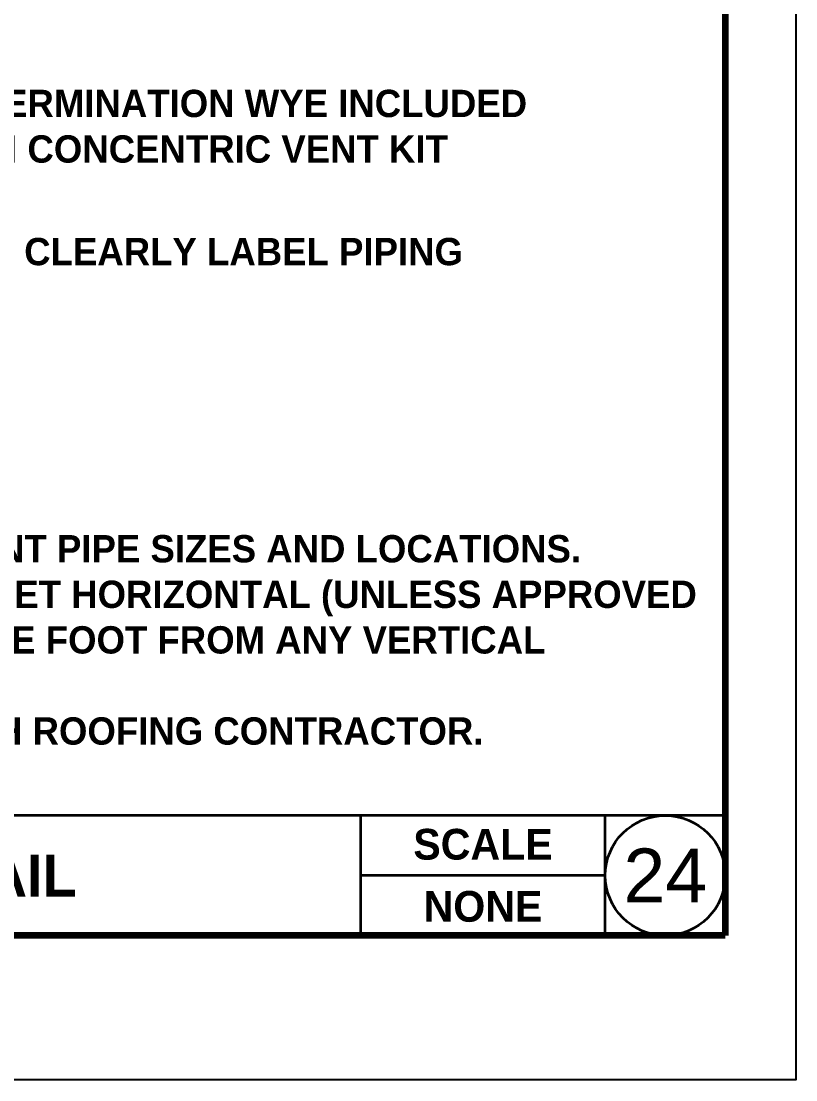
# Model space of a CAD drawing. Header units: inches. Extents: x 2025 to 34930, y -6955 to 4650.
# Drawn here: x 9684.3 to 9797.6, y -2938.9 to -2784 of the extents above; entities that cross this region are included whole.
import ezdxf

# ---------------------------------------------------------------- set-up
doc = ezdxf.new("R2010")
doc.units = ezdxf.units.IN
doc.header["$MEASUREMENT"] = 0
doc.layers.get('DEFPOINTS').update_dxf_attribs({"color": 104})
doc.layers.add('PDF-TEXT', color=7, linetype='Continuous', lineweight=35)
doc.styles.add('Century Gothic_B', font='GOTHICB.TTF', dxfattribs={"height": 6.659722})
doc.styles.add('PDF Arial', font='arial.ttf')
doc.styles.add('PDF Arial Bold', font='arialbd.ttf')

msp = doc.modelspace()

# ---------------------------------------------------------------- linework, layer by layer
at = {"layer": 'DEFPOINTS'}
msp.add_lwpolyline([(8330.71, -1857.81), (9797.6, -1857.81), (9797.6, -2938.88), (8330.71, -2938.88)], close=True, dxfattribs=at)
at = {"layer": 'PDF-TEXT', "color": 42, "lineweight": 100}
for p, q in [((9787.29, -1888.19), (9787.29, -2917.77)), ((9787.29, -2917.77), (8343.83, -2917.77))]:
    msp.add_line(p, q, dxfattribs=at)
at = {"layer": 'PDF-TEXT'}
for p, q in [((9787.29, -2900.2), (8343.83, -2900.2)), ((9733.96, -2917.77), (9733.96, -2900.2)), ((9769.73, -2917.77), (9769.73, -2900.2)), ((9769.73, -2908.98), (9733.96, -2908.98))]:
    msp.add_line(p, q, dxfattribs=at)
msp.add_circle((9778.51, -2908.98), 8.78, dxfattribs=at)

# ---------------------------------------------------------------- texts
for s, insert, char_height, width, attachment_point, style in [('TERMINATION WYE INCLUDED IN CONCENTRIC VENT KIT', (9678.36, -2793.99), 4, 81.2503, 1, 'Century Gothic_B'), ('- REFER TO PLANS FOR WATER HEATER FLUE VENT PIPE SIZES AND LOCATIONS.\\P\\pxi-1,l1;- LOCATE CONCENTRIC VENT A MINIMUM OF 10 FEET HORIZONTAL (UNLESS APPROVED BY ENGINEER PRIOR TO INSTALLATION) AND ONE FOOT FROM ANY VERTICAL SURFACE.\\P\\pi0,l0;- VERIFY FLASHING AND COUNTERFLASHING WITH ROOFING CONTRACTOR.', (9549.55, -2889.89), 4, 234.7104, 7, 'Century Gothic_B'), ('{\\fCentury Gothic|b1|i0|c0|p34;SCALE}', (9751.84, -2904.44), 4.5, 35.7683, 5, 'PDF Arial Bold'), ('24', (9778.51, -2908.98), 7.889, 17.5595, 5, 'PDF Arial'), ('{\\fCentury Gothic|b1|i0|c0|p34;CONCENTRIC VENT DETAIL}', (9637.16, -2909.04), 6.1202, 186.6721, 5, 'PDF Arial Bold'), ('{\\fCentury Gothic|b1|i0|c0|p34;NONE}', (9751.84, -2913.53), 4.5, 35.7683, 5, 'PDF Arial Bold')]:
    msp.add_mtext(s, dxfattribs=dict(at, insert=insert, char_height=char_height, width=width, attachment_point=attachment_point, style=style))
at = {"layer": 'PDF-TEXT', "insert": (9684.72, -2819.73), "char_height": 4, "attachment_point": 7, "style": 'Century Gothic_B'}
msp.add_mtext('CLEARLY LABEL PIPING', dxfattribs=at)

doc.saveas('drawing.dxf')
